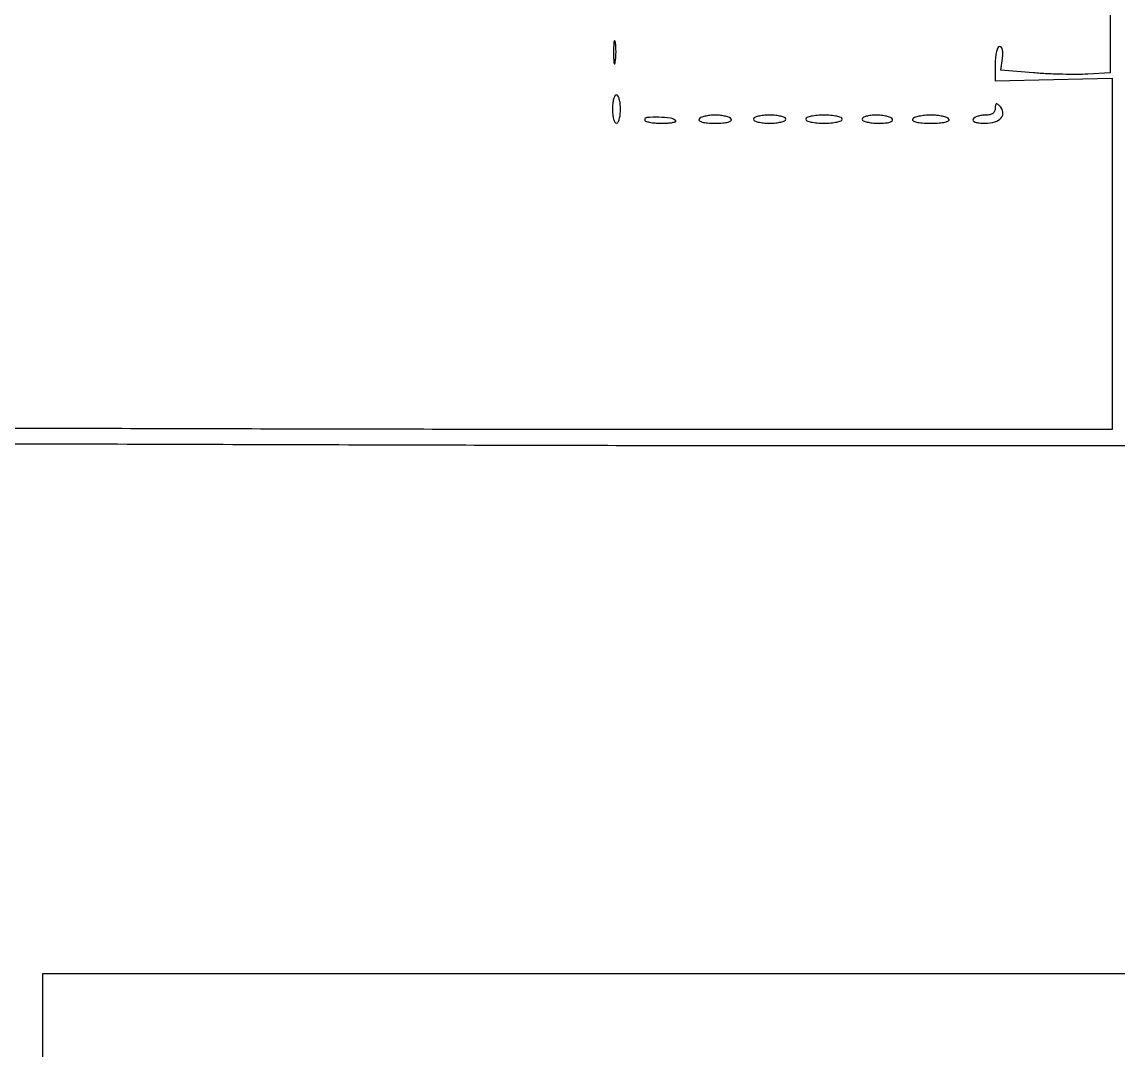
# Model space of a CAD drawing. Header units: millimetres. Extents: x 42961 to 43381, y 28224 to 28521.
# Drawn here: x 43142.26 to 43166.69, y 28307.81 to 28330.72 of the extents above; entities that cross this region are included whole.
import ezdxf

# ---------------------------------------------------------------- set-up
doc = ezdxf.new("R2010")
doc.units = ezdxf.units.MM

msp = doc.modelspace()

# ---------------------------------------------------------------- linework, layer by layer
for p, q in [((43142.721, 28246.877), (43142.721, 28309.515)), ((43142.721, 28309.515), (43188.617, 28309.515))]:
    msp.add_line(p, q)
for points in [[(43120.393, 28372.918), (43120.394, 28347.157), (43120.395, 28321.396), (43137.249, 28321.336, 0.000121), (43144.172, 28321.314, 0.000124), (43151.037, 28321.294, 0.00012), (43156.994, 28321.28, 0.000523), (43160.519, 28321.277), (43166.936, 28321.277)], [(43166.512, 28333.222), (43166.512, 28329.584), (43166.018, 28329.555, -0.014675), (43165.778, 28329.547, -0.006247), (43165.456, 28329.551, -0.006175), (43165.113, 28329.563, -0.008061), (43164.799, 28329.584), (43164.075, 28329.642), (43164.114, 28329.905, 0.031104), (43164.122, 28330.012, 0.062849), (43164.114, 28330.095, 0.0982), (43164.089, 28330.149, 0.241946), (43164.052, 28330.168, 0.282562), (43164.012, 28330.143, 0.053229), (43163.98, 28330.06, 0.041271), (43163.959, 28329.938, 0.022811), (43163.952, 28329.786), (43163.952, 28329.405), (43165.254, 28329.434), (43166.557, 28329.463), (43166.557, 28325.549), (43166.557, 28321.636), (43156.251, 28321.636, -0.000434), (43151.405, 28321.64, -0.000217), (43145.275, 28321.653, -0.000215), (43138.929, 28321.673, -0.000318)], [(43166.914, 28324.712, -0.000424), (43166.907, 28326.072, -0.000553)]]:
    msp.add_lwpolyline(points, format="xyb")
for points in [[(43155.446, 28330.033, 0.006817), (43155.448, 28329.873, 0.040183), (43155.458, 28329.789, 0.720633), (43155.47, 28329.787, 0.075924), (43155.484, 28329.832, 0.022548), (43155.496, 28329.942, 0.015659), (43155.5, 28330.067, 0.015827), (43155.495, 28330.187, 0.031163), (43155.483, 28330.281, 0.248898), (43155.469, 28330.299, 0.49082), (43155.456, 28330.291, 0.030832), (43155.448, 28330.195, 0.00738)], [(43155.42, 28328.776, 0.027026), (43155.427, 28328.655, 0.042582), (43155.446, 28328.554, 0.052312), (43155.475, 28328.482, 0.277684), (43155.51, 28328.462, 0.277684), (43155.544, 28328.482, 0.052312), (43155.573, 28328.554, 0.042582), (43155.593, 28328.655, 0.027026), (43155.6, 28328.776, 0.027026), (43155.593, 28328.896, 0.042582), (43155.573, 28328.998, 0.052312), (43155.544, 28329.069, 0.277684), (43155.51, 28329.09, 0.277684), (43155.475, 28329.069, 0.052312), (43155.446, 28328.998, 0.042582), (43155.427, 28328.896, 0.027026)], [(43163.952, 28328.794, -0.107538), (43163.938, 28328.727, -0.134288), (43163.897, 28328.679, -0.104491), (43163.829, 28328.65, -0.048007), (43163.733, 28328.641, 0.037634), (43163.645, 28328.635, 0.041396), (43163.562, 28328.615, 0.045439), (43163.495, 28328.586, 0.130646), (43163.458, 28328.551, 0.338634), (43163.462, 28328.516, 0.124076), (43163.507, 28328.486, 0.058451), (43163.597, 28328.467, 0.022753), (43163.725, 28328.462, 0.0694), (43163.945, 28328.492, 0.147209), (43164.088, 28328.584, 0.22259), (43164.123, 28328.711, 0.155825), (43164.054, 28328.845, 0.036758), (43164.004, 28328.888, 0.282867), (43163.975, 28328.89, 0.251004), (43163.956, 28328.865, 0.030727)], [(43156.139, 28328.538, 0.320809), (43156.16, 28328.508, 0.032198), (43156.248, 28328.484, 0.03097), (43156.369, 28328.467, 0.019118), (43156.513, 28328.462, 0.014263), (43156.652, 28328.466, 0.029923), (43156.76, 28328.478, 0.048124), (43156.826, 28328.496, 0.542136), (43156.83, 28328.518, 0.167951), (43156.717, 28328.573, 0.022991), (43156.451, 28328.593, 0.01945), (43156.188, 28328.59, 0.399664)], [(43157.351, 28328.551, 0.400129), (43157.359, 28328.515, 0.089468), (43157.423, 28328.486, 0.044569), (43157.542, 28328.467, 0.016707), (43157.71, 28328.462, 0.016707), (43157.879, 28328.467, 0.044569), (43157.998, 28328.486, 0.089468), (43158.062, 28328.515, 0.400129), (43158.069, 28328.551, 0.158284), (43158.028, 28328.586, 0.036095), (43157.941, 28328.615, 0.033884), (43157.831, 28328.635, 0.02738), (43157.71, 28328.641, 0.02738), (43157.59, 28328.635, 0.033884), (43157.479, 28328.615, 0.036095), (43157.392, 28328.586, 0.158284)], [(43158.563, 28328.551, 0.295869), (43158.586, 28328.517, 0.04382), (43158.669, 28328.488, 0.037669), (43158.785, 28328.468, 0.023598), (43158.923, 28328.462, 0.023598), (43159.06, 28328.468, 0.037669), (43159.176, 28328.488, 0.04382), (43159.259, 28328.517, 0.295869), (43159.282, 28328.551, 0.295869), (43159.259, 28328.586, 0.04382), (43159.176, 28328.615, 0.037669), (43159.06, 28328.635, 0.023598), (43158.923, 28328.641, 0.023598), (43158.785, 28328.635, 0.037669), (43158.669, 28328.615, 0.04382), (43158.586, 28328.586, 0.295869)], [(43159.731, 28328.551, 0.31052), (43159.755, 28328.516, 0.036969), (43159.85, 28328.488, 0.033738), (43159.98, 28328.468, 0.020945), (43160.135, 28328.462, 0.020945), (43160.29, 28328.468, 0.033738), (43160.421, 28328.488, 0.036969), (43160.515, 28328.516, 0.31052), (43160.539, 28328.551, 0.31052), (43160.515, 28328.586, 0.036969), (43160.421, 28328.615, 0.033738), (43160.29, 28328.635, 0.020945), (43160.135, 28328.641, 0.020945), (43159.98, 28328.635, 0.033738), (43159.85, 28328.615, 0.036969), (43159.755, 28328.586, 0.31052)], [(43160.988, 28328.551, 0.297764), (43161.011, 28328.517, 0.042932), (43161.095, 28328.488, 0.03716), (43161.213, 28328.468, 0.02325), (43161.353, 28328.462, 0.019531), (43161.499, 28328.467, 0.051222), (43161.603, 28328.486, 0.106919), (43161.656, 28328.515, 0.369423), (43161.662, 28328.551, 0.159713), (43161.621, 28328.586, 0.035556), (43161.532, 28328.615, 0.033489), (43161.42, 28328.635, 0.026918), (43161.297, 28328.641, 0.027497), (43161.179, 28328.635, 0.043243), (43161.079, 28328.615, 0.053437), (43161.009, 28328.586, 0.275259)], [(43162.111, 28328.551, 0.422793), (43162.12, 28328.514, 0.076575), (43162.194, 28328.486, 0.039897), (43162.327, 28328.467, 0.014792), (43162.515, 28328.462, 0.014792), (43162.704, 28328.467, 0.039897), (43162.836, 28328.486, 0.076575), (43162.91, 28328.514, 0.422793), (43162.919, 28328.551, 0.169477), (43162.876, 28328.586, 0.031768), (43162.778, 28328.615, 0.030777), (43162.653, 28328.635, 0.023905), (43162.515, 28328.641, 0.023905), (43162.378, 28328.635, 0.030777), (43162.253, 28328.615, 0.031768), (43162.154, 28328.586, 0.169477)]]:
    msp.add_lwpolyline(points, format="xyb", close=True)

doc.saveas('drawing.dxf')
